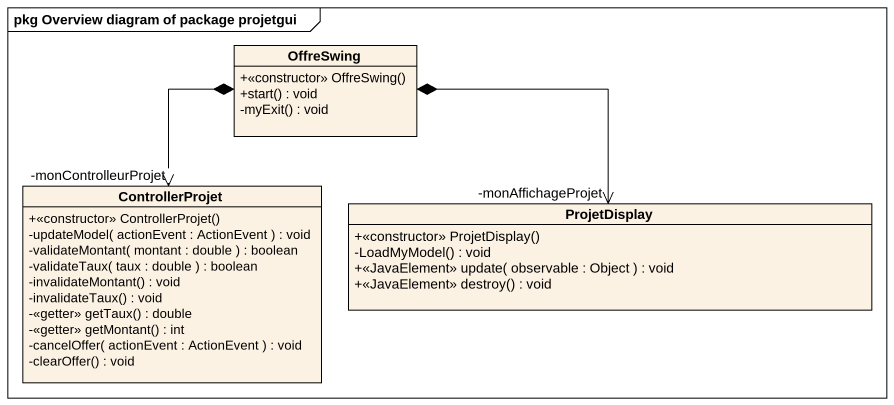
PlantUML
@startuml
mainframe pkg Overview diagram of package projetgui
hide circle
hide empty members
skinparam classAttributeIconSize 0
class OffreSwing {
  +<<constructor>> OffreSwing()
  +start() : void
  -myExit() : void
}
class ControllerProjet {
  +<<constructor>> ControllerProjet()
  -updateModel( actionEvent : ActionEvent ) : void
  -validateMontant( montant : double ) : boolean
  -validateTaux( taux : double ) : boolean
  -invalidateMontant() : void
  -invalidateTaux() : void
  -<<getter>> getTaux() : double
  -<<getter>> getMontant() : int
  -cancelOffer( actionEvent : ActionEvent ) : void
  -clearOffer() : void
}
class ProjetDisplay {
  +<<constructor>> ProjetDisplay()
  -LoadMyModel() : void
  +<<JavaElement>> update( observable : Object ) : void
  +<<JavaElement>> destroy() : void
}
ControllerProjet "-monControlleurProjet" <-up-* OffreSwing
ProjetDisplay "-monAffichageProjet" <-left-* OffreSwing
@enduml
